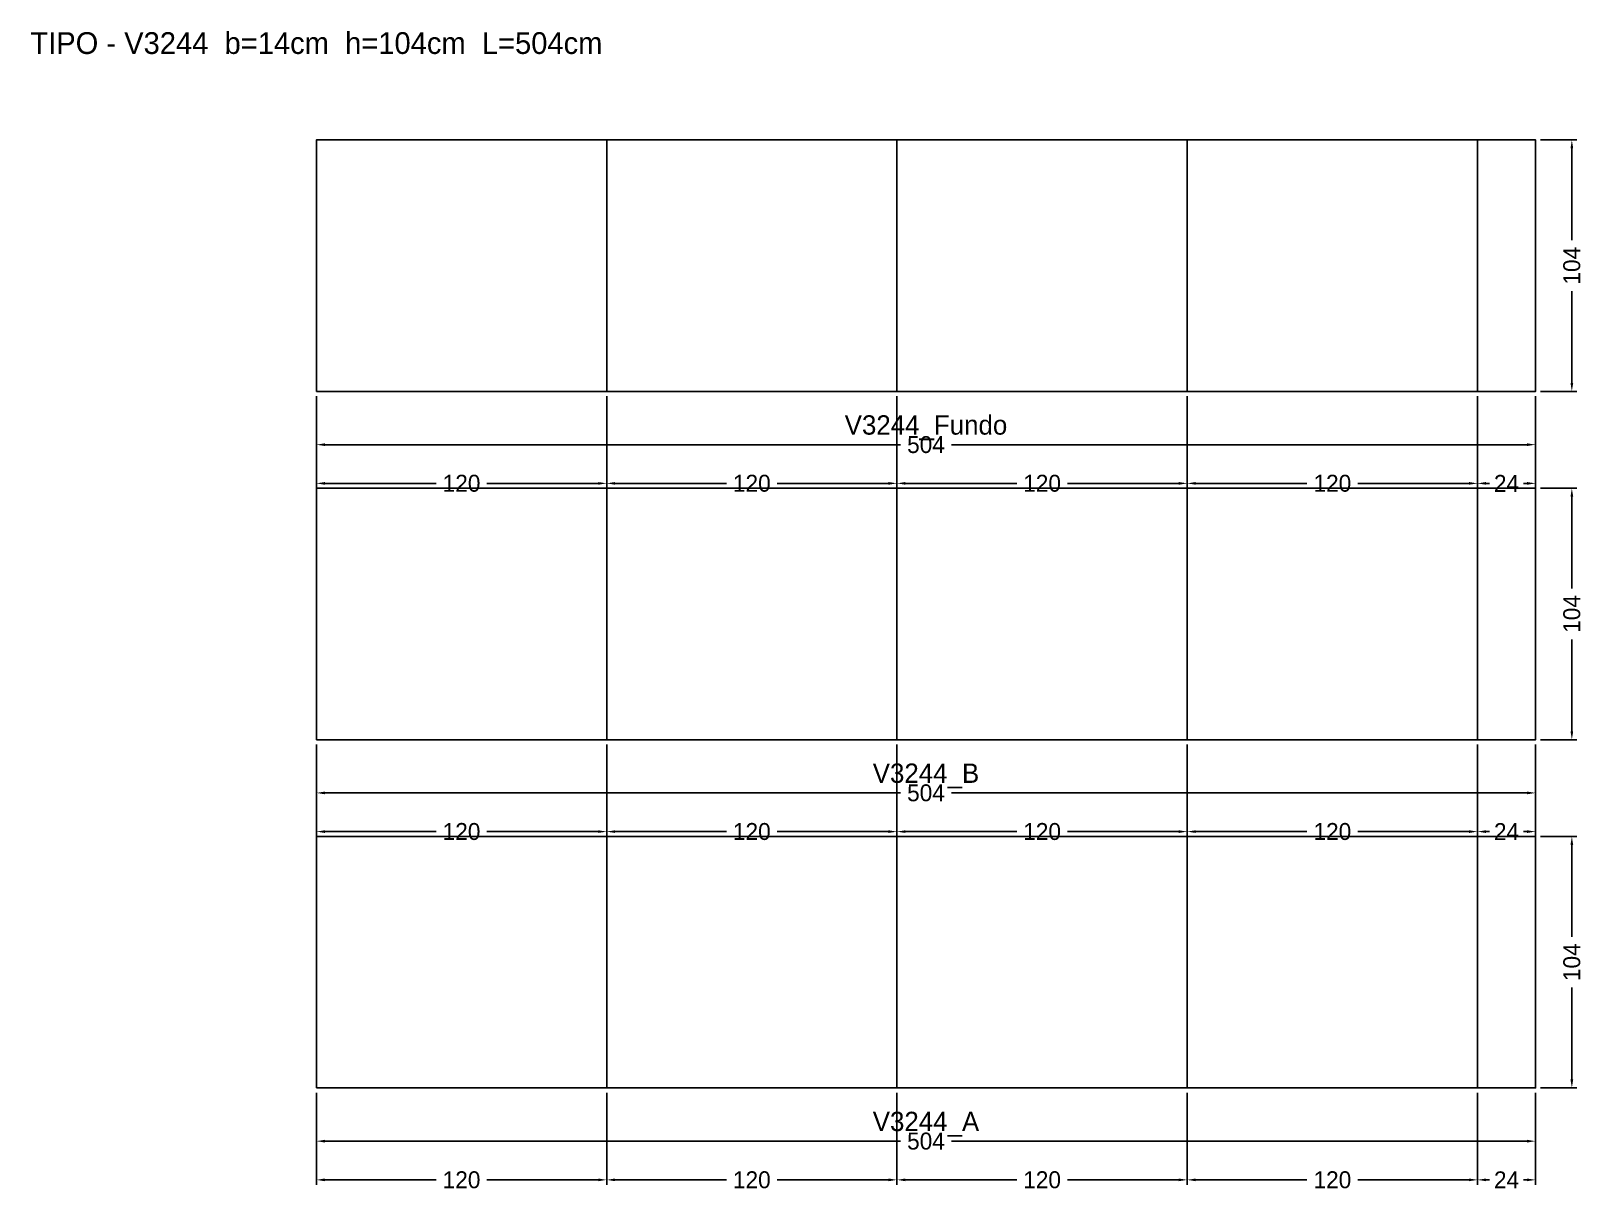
# Model space of a CAD drawing. Header units: metres. Extents: x -118 to 524, y -43 to 437.
import ezdxf

# ---------------------------------------------------------------- set-up
doc = ezdxf.new("R2010")
doc.units = ezdxf.units.M
for name, color, linetype in [('COTA', 3, 'Continuous'), ('NOMENCLATURA', 2, 'Continuous'), ('Paineis', 7, 'Continuous'), ('Texto Secao', 2, 'Continuous')]:
    doc.layers.add(name, color=color, linetype=linetype)
doc.dimstyles.new('COTA_VIG', dxfattribs={"dimtxt": 7, "dimasz": 3.5, "dimexe": 2, "dimexo": 2, "dimgap": 1.5, "dimtad": 1, "dimdec": 1, "dimcen": 2.5, "dimclrd": 3, "dimclre": 3, "dimclrt": 3, "dimazin": 3, "dimtfac": 1, "dimtmove": 0, "dimatfit": 3})

# ---------------------------------------------------------------- blocks, each defined once
blk = doc.blocks.new('_CLOSEDFILLED')
at = {"color": 0, "linetype": 'BYBLOCK'}
blk.add_solid([(-1, 0.16), (0, 0), (-1, -0.16)], dxfattribs=at)
blk = doc.blocks.new('*D1')
at = {"color": 3}
for p, q in [((0, -2), (0, -24)), ((504, -2), (504, -24)), ((3.5, -22), (241.5, -22)), ((262.5, -22), (500.5, -22))]:
    blk.add_line(p, q, dxfattribs=at)
at = {"layer": 'Defpoints'}
for p in [(0, 0), (504, 0), (0, -22)]:
    blk.add_point(p, dxfattribs=at)
at = {"layer": 'COTA', "color": 3, "xscale": 3.5, "yscale": 3.5, "rotation": 180}
blk.add_blockref('_CLOSEDFILLED', (0, -22), dxfattribs=at)
at = {"layer": 'COTA', "color": 3, "xscale": 3.5, "yscale": 3.5}
blk.add_blockref('_CLOSEDFILLED', (504, -22), dxfattribs=at)
at = {"layer": 'COTA', "color": 3, "insert": (252, -22), "char_height": 7, "attachment_point": 5}
blk.add_mtext('504', dxfattribs=at)
blk = doc.blocks.new('*D2')
at = {"color": 3}
for p, q in [((0, -2), (0, -40)), ((120, -2), (120, -40)), ((3.5, -38), (49.5, -38)), ((70.5, -38), (116.5, -38))]:
    blk.add_line(p, q, dxfattribs=at)
at = {"layer": 'Defpoints'}
for p in [(0, 0), (120, 0), (0, -38)]:
    blk.add_point(p, dxfattribs=at)
at = {"layer": 'COTA', "color": 3, "xscale": 3.5, "yscale": 3.5, "rotation": 180}
blk.add_blockref('_CLOSEDFILLED', (0, -38), dxfattribs=at)
at = {"layer": 'COTA', "color": 3, "xscale": 3.5, "yscale": 3.5}
blk.add_blockref('_CLOSEDFILLED', (120, -38), dxfattribs=at)
at = {"layer": 'COTA', "color": 3, "insert": (60, -38), "char_height": 7, "attachment_point": 5}
blk.add_mtext('120', dxfattribs=at)
blk = doc.blocks.new('*D3')
at = {"color": 3}
for p, q in [((120, -2), (120, -40)), ((240, -2), (240, -40)), ((123.5, -38), (169.5, -38)), ((190.5, -38), (236.5, -38))]:
    blk.add_line(p, q, dxfattribs=at)
at = {"layer": 'Defpoints'}
for p in [(120, 0), (240, 0), (120, -38)]:
    blk.add_point(p, dxfattribs=at)
at = {"layer": 'COTA', "color": 3, "xscale": 3.5, "yscale": 3.5, "rotation": 180}
blk.add_blockref('_CLOSEDFILLED', (120, -38), dxfattribs=at)
at = {"layer": 'COTA', "color": 3, "xscale": 3.5, "yscale": 3.5}
blk.add_blockref('_CLOSEDFILLED', (240, -38), dxfattribs=at)
at = {"layer": 'COTA', "color": 3, "insert": (180, -38), "char_height": 7, "attachment_point": 5}
blk.add_mtext('120', dxfattribs=at)
blk = doc.blocks.new('*D4')
at = {"color": 3}
for p, q in [((240, -2), (240, -40)), ((360, -2), (360, -40)), ((243.5, -38), (289.5, -38)), ((310.5, -38), (356.5, -38))]:
    blk.add_line(p, q, dxfattribs=at)
at = {"layer": 'Defpoints'}
for p in [(240, 0), (360, 0), (240, -38)]:
    blk.add_point(p, dxfattribs=at)
at = {"layer": 'COTA', "color": 3, "xscale": 3.5, "yscale": 3.5, "rotation": 180}
blk.add_blockref('_CLOSEDFILLED', (240, -38), dxfattribs=at)
at = {"layer": 'COTA', "color": 3, "xscale": 3.5, "yscale": 3.5}
blk.add_blockref('_CLOSEDFILLED', (360, -38), dxfattribs=at)
at = {"layer": 'COTA', "color": 3, "insert": (300, -38), "char_height": 7, "attachment_point": 5}
blk.add_mtext('120', dxfattribs=at)
blk = doc.blocks.new('*D5')
at = {"color": 3}
for p, q in [((360, -2), (360, -40)), ((480, -2), (480, -40)), ((363.5, -38), (409.5, -38)), ((430.5, -38), (476.5, -38))]:
    blk.add_line(p, q, dxfattribs=at)
at = {"layer": 'Defpoints'}
for p in [(360, 0), (480, 0), (360, -38)]:
    blk.add_point(p, dxfattribs=at)
at = {"layer": 'COTA', "color": 3, "xscale": 3.5, "yscale": 3.5, "rotation": 180}
blk.add_blockref('_CLOSEDFILLED', (360, -38), dxfattribs=at)
at = {"layer": 'COTA', "color": 3, "xscale": 3.5, "yscale": 3.5}
blk.add_blockref('_CLOSEDFILLED', (480, -38), dxfattribs=at)
at = {"layer": 'COTA', "color": 3, "insert": (420, -38), "char_height": 7, "attachment_point": 5}
blk.add_mtext('120', dxfattribs=at)
blk = doc.blocks.new('*D6')
at = {"color": 3}
for p, q in [((480, -2), (480, -40)), ((504, -2), (504, -40)), ((483.5, -38), (485, -38)), ((499, -38), (500.5, -38))]:
    blk.add_line(p, q, dxfattribs=at)
at = {"layer": 'Defpoints'}
for p in [(480, 0), (504, 0), (480, -38)]:
    blk.add_point(p, dxfattribs=at)
at = {"layer": 'COTA', "color": 3, "xscale": 3.5, "yscale": 3.5, "rotation": 180}
blk.add_blockref('_CLOSEDFILLED', (480, -38), dxfattribs=at)
at = {"layer": 'COTA', "color": 3, "xscale": 3.5, "yscale": 3.5}
blk.add_blockref('_CLOSEDFILLED', (504, -38), dxfattribs=at)
at = {"layer": 'COTA', "color": 3, "insert": (492, -38), "char_height": 7, "attachment_point": 5}
blk.add_mtext('24', dxfattribs=at)
blk = doc.blocks.new('*D7')
at = {"color": 3}
for p, q in [((506, 104), (521, 104)), ((519, 62.5), (519, 100.5)), ((519, 3.5), (519, 41.5)), ((506, 0), (521, 0))]:
    blk.add_line(p, q, dxfattribs=at)
at = {"layer": 'Defpoints'}
for p in [(504, 104), (504, 0), (519, 0)]:
    blk.add_point(p, dxfattribs=at)
at = {"layer": 'COTA', "color": 3, "xscale": 3.5, "yscale": 3.5}
for p, rotation in [((519, 104), 90), ((519, 0), 270)]:
    blk.add_blockref('_CLOSEDFILLED', p, dxfattribs=dict(at, rotation=rotation))
at = {"layer": 'COTA', "color": 3, "insert": (519, 52), "char_height": 7, "attachment_point": 5, "rotation": 90}
blk.add_mtext('104', dxfattribs=at)
blk = doc.blocks.new('*D8')
at = {"color": 3}
for p, q in [((0, 142), (0, 120)), ((504, 142), (504, 120)), ((3.5, 122), (241.5, 122)), ((262.5, 122), (500.5, 122))]:
    blk.add_line(p, q, dxfattribs=at)
at = {"layer": 'Defpoints'}
for p in [(0, 144), (504, 144), (0, 122)]:
    blk.add_point(p, dxfattribs=at)
at = {"layer": 'COTA', "color": 3, "xscale": 3.5, "yscale": 3.5, "rotation": 180}
blk.add_blockref('_CLOSEDFILLED', (0, 122), dxfattribs=at)
at = {"layer": 'COTA', "color": 3, "xscale": 3.5, "yscale": 3.5}
blk.add_blockref('_CLOSEDFILLED', (504, 122), dxfattribs=at)
at = {"layer": 'COTA', "color": 3, "insert": (252, 122), "char_height": 7, "attachment_point": 5}
blk.add_mtext('504', dxfattribs=at)
blk = doc.blocks.new('*D9')
at = {"color": 3}
for p, q in [((0, 142), (0, 104)), ((120, 142), (120, 104)), ((3.5, 106), (49.5, 106)), ((70.5, 106), (116.5, 106))]:
    blk.add_line(p, q, dxfattribs=at)
at = {"layer": 'Defpoints'}
for p in [(0, 144), (120, 144), (0, 106)]:
    blk.add_point(p, dxfattribs=at)
at = {"layer": 'COTA', "color": 3, "xscale": 3.5, "yscale": 3.5, "rotation": 180}
blk.add_blockref('_CLOSEDFILLED', (0, 106), dxfattribs=at)
at = {"layer": 'COTA', "color": 3, "xscale": 3.5, "yscale": 3.5}
blk.add_blockref('_CLOSEDFILLED', (120, 106), dxfattribs=at)
at = {"layer": 'COTA', "color": 3, "insert": (60, 106), "char_height": 7, "attachment_point": 5}
blk.add_mtext('120', dxfattribs=at)
blk = doc.blocks.new('*D10')
at = {"color": 3}
for p, q in [((120, 142), (120, 104)), ((240, 142), (240, 104)), ((123.5, 106), (169.5, 106)), ((190.5, 106), (236.5, 106))]:
    blk.add_line(p, q, dxfattribs=at)
at = {"layer": 'Defpoints'}
for p in [(120, 144), (240, 144), (120, 106)]:
    blk.add_point(p, dxfattribs=at)
at = {"layer": 'COTA', "color": 3, "xscale": 3.5, "yscale": 3.5, "rotation": 180}
blk.add_blockref('_CLOSEDFILLED', (120, 106), dxfattribs=at)
at = {"layer": 'COTA', "color": 3, "xscale": 3.5, "yscale": 3.5}
blk.add_blockref('_CLOSEDFILLED', (240, 106), dxfattribs=at)
at = {"layer": 'COTA', "color": 3, "insert": (180, 106), "char_height": 7, "attachment_point": 5}
blk.add_mtext('120', dxfattribs=at)
blk = doc.blocks.new('*D11')
at = {"color": 3}
for p, q in [((240, 142), (240, 104)), ((360, 142), (360, 104)), ((243.5, 106), (289.5, 106)), ((310.5, 106), (356.5, 106))]:
    blk.add_line(p, q, dxfattribs=at)
at = {"layer": 'Defpoints'}
for p in [(240, 144), (360, 144), (240, 106)]:
    blk.add_point(p, dxfattribs=at)
at = {"layer": 'COTA', "color": 3, "xscale": 3.5, "yscale": 3.5, "rotation": 180}
blk.add_blockref('_CLOSEDFILLED', (240, 106), dxfattribs=at)
at = {"layer": 'COTA', "color": 3, "xscale": 3.5, "yscale": 3.5}
blk.add_blockref('_CLOSEDFILLED', (360, 106), dxfattribs=at)
at = {"layer": 'COTA', "color": 3, "insert": (300, 106), "char_height": 7, "attachment_point": 5}
blk.add_mtext('120', dxfattribs=at)
blk = doc.blocks.new('*D12')
at = {"color": 3}
for p, q in [((360, 142), (360, 104)), ((480, 142), (480, 104)), ((363.5, 106), (409.5, 106)), ((430.5, 106), (476.5, 106))]:
    blk.add_line(p, q, dxfattribs=at)
at = {"layer": 'Defpoints'}
for p in [(360, 144), (480, 144), (360, 106)]:
    blk.add_point(p, dxfattribs=at)
at = {"layer": 'COTA', "color": 3, "xscale": 3.5, "yscale": 3.5, "rotation": 180}
blk.add_blockref('_CLOSEDFILLED', (360, 106), dxfattribs=at)
at = {"layer": 'COTA', "color": 3, "xscale": 3.5, "yscale": 3.5}
blk.add_blockref('_CLOSEDFILLED', (480, 106), dxfattribs=at)
at = {"layer": 'COTA', "color": 3, "insert": (420, 106), "char_height": 7, "attachment_point": 5}
blk.add_mtext('120', dxfattribs=at)
blk = doc.blocks.new('*D13')
at = {"color": 3}
for p, q in [((480, 142), (480, 104)), ((504, 142), (504, 104)), ((483.5, 106), (485, 106)), ((499, 106), (500.5, 106))]:
    blk.add_line(p, q, dxfattribs=at)
at = {"layer": 'Defpoints'}
for p in [(480, 144), (504, 144), (480, 106)]:
    blk.add_point(p, dxfattribs=at)
at = {"layer": 'COTA', "color": 3, "xscale": 3.5, "yscale": 3.5, "rotation": 180}
blk.add_blockref('_CLOSEDFILLED', (480, 106), dxfattribs=at)
at = {"layer": 'COTA', "color": 3, "xscale": 3.5, "yscale": 3.5}
blk.add_blockref('_CLOSEDFILLED', (504, 106), dxfattribs=at)
at = {"layer": 'COTA', "color": 3, "insert": (492, 106), "char_height": 7, "attachment_point": 5}
blk.add_mtext('24', dxfattribs=at)
blk = doc.blocks.new('*D14')
at = {"color": 3}
for p, q in [((506, 248), (521, 248)), ((519, 206.5), (519, 244.5)), ((519, 147.5), (519, 185.5)), ((506, 144), (521, 144))]:
    blk.add_line(p, q, dxfattribs=at)
at = {"layer": 'Defpoints'}
for p in [(504, 248), (504, 144), (519, 144)]:
    blk.add_point(p, dxfattribs=at)
at = {"layer": 'COTA', "color": 3, "xscale": 3.5, "yscale": 3.5}
for p, rotation in [((519, 248), 90), ((519, 144), 270)]:
    blk.add_blockref('_CLOSEDFILLED', p, dxfattribs=dict(at, rotation=rotation))
at = {"layer": 'COTA', "color": 3, "insert": (519, 196), "char_height": 7, "attachment_point": 5, "rotation": 90}
blk.add_mtext('104', dxfattribs=at)
blk = doc.blocks.new('*D15')
at = {"color": 3}
for p, q in [((0, 286), (0, 264)), ((504, 286), (504, 264)), ((3.5, 266), (241.5, 266)), ((262.5, 266), (500.5, 266))]:
    blk.add_line(p, q, dxfattribs=at)
at = {"layer": 'Defpoints'}
for p in [(0, 288), (504, 288), (0, 266)]:
    blk.add_point(p, dxfattribs=at)
at = {"layer": 'COTA', "color": 3, "xscale": 3.5, "yscale": 3.5, "rotation": 180}
blk.add_blockref('_CLOSEDFILLED', (0, 266), dxfattribs=at)
at = {"layer": 'COTA', "color": 3, "xscale": 3.5, "yscale": 3.5}
blk.add_blockref('_CLOSEDFILLED', (504, 266), dxfattribs=at)
at = {"layer": 'COTA', "color": 3, "insert": (252, 266), "char_height": 7, "attachment_point": 5}
blk.add_mtext('504', dxfattribs=at)
blk = doc.blocks.new('*D16')
at = {"color": 3}
for p, q in [((0, 286), (0, 248)), ((120, 286), (120, 248)), ((3.5, 250), (49.5, 250)), ((70.5, 250), (116.5, 250))]:
    blk.add_line(p, q, dxfattribs=at)
at = {"layer": 'Defpoints'}
for p in [(0, 288), (120, 288), (0, 250)]:
    blk.add_point(p, dxfattribs=at)
at = {"layer": 'COTA', "color": 3, "xscale": 3.5, "yscale": 3.5, "rotation": 180}
blk.add_blockref('_CLOSEDFILLED', (0, 250), dxfattribs=at)
at = {"layer": 'COTA', "color": 3, "xscale": 3.5, "yscale": 3.5}
blk.add_blockref('_CLOSEDFILLED', (120, 250), dxfattribs=at)
at = {"layer": 'COTA', "color": 3, "insert": (60, 250), "char_height": 7, "attachment_point": 5}
blk.add_mtext('120', dxfattribs=at)
blk = doc.blocks.new('*D17')
at = {"color": 3}
for p, q in [((120, 286), (120, 248)), ((240, 286), (240, 248)), ((123.5, 250), (169.5, 250)), ((190.5, 250), (236.5, 250))]:
    blk.add_line(p, q, dxfattribs=at)
at = {"layer": 'Defpoints'}
for p in [(120, 288), (240, 288), (120, 250)]:
    blk.add_point(p, dxfattribs=at)
at = {"layer": 'COTA', "color": 3, "xscale": 3.5, "yscale": 3.5, "rotation": 180}
blk.add_blockref('_CLOSEDFILLED', (120, 250), dxfattribs=at)
at = {"layer": 'COTA', "color": 3, "xscale": 3.5, "yscale": 3.5}
blk.add_blockref('_CLOSEDFILLED', (240, 250), dxfattribs=at)
at = {"layer": 'COTA', "color": 3, "insert": (180, 250), "char_height": 7, "attachment_point": 5}
blk.add_mtext('120', dxfattribs=at)
blk = doc.blocks.new('*D18')
at = {"color": 3}
for p, q in [((240, 286), (240, 248)), ((360, 286), (360, 248)), ((243.5, 250), (289.5, 250)), ((310.5, 250), (356.5, 250))]:
    blk.add_line(p, q, dxfattribs=at)
at = {"layer": 'Defpoints'}
for p in [(240, 288), (360, 288), (240, 250)]:
    blk.add_point(p, dxfattribs=at)
at = {"layer": 'COTA', "color": 3, "xscale": 3.5, "yscale": 3.5, "rotation": 180}
blk.add_blockref('_CLOSEDFILLED', (240, 250), dxfattribs=at)
at = {"layer": 'COTA', "color": 3, "xscale": 3.5, "yscale": 3.5}
blk.add_blockref('_CLOSEDFILLED', (360, 250), dxfattribs=at)
at = {"layer": 'COTA', "color": 3, "insert": (300, 250), "char_height": 7, "attachment_point": 5}
blk.add_mtext('120', dxfattribs=at)
blk = doc.blocks.new('*D19')
at = {"color": 3}
for p, q in [((360, 286), (360, 248)), ((480, 286), (480, 248)), ((363.5, 250), (409.5, 250)), ((430.5, 250), (476.5, 250))]:
    blk.add_line(p, q, dxfattribs=at)
at = {"layer": 'Defpoints'}
for p in [(360, 288), (480, 288), (360, 250)]:
    blk.add_point(p, dxfattribs=at)
at = {"layer": 'COTA', "color": 3, "xscale": 3.5, "yscale": 3.5, "rotation": 180}
blk.add_blockref('_CLOSEDFILLED', (360, 250), dxfattribs=at)
at = {"layer": 'COTA', "color": 3, "xscale": 3.5, "yscale": 3.5}
blk.add_blockref('_CLOSEDFILLED', (480, 250), dxfattribs=at)
at = {"layer": 'COTA', "color": 3, "insert": (420, 250), "char_height": 7, "attachment_point": 5}
blk.add_mtext('120', dxfattribs=at)
blk = doc.blocks.new('*D20')
at = {"color": 3}
for p, q in [((480, 286), (480, 248)), ((504, 286), (504, 248)), ((483.5, 250), (485, 250)), ((499, 250), (500.5, 250))]:
    blk.add_line(p, q, dxfattribs=at)
at = {"layer": 'Defpoints'}
for p in [(480, 288), (504, 288), (480, 250)]:
    blk.add_point(p, dxfattribs=at)
at = {"layer": 'COTA', "color": 3, "xscale": 3.5, "yscale": 3.5, "rotation": 180}
blk.add_blockref('_CLOSEDFILLED', (480, 250), dxfattribs=at)
at = {"layer": 'COTA', "color": 3, "xscale": 3.5, "yscale": 3.5}
blk.add_blockref('_CLOSEDFILLED', (504, 250), dxfattribs=at)
at = {"layer": 'COTA', "color": 3, "insert": (492, 250), "char_height": 7, "attachment_point": 5}
blk.add_mtext('24', dxfattribs=at)
blk = doc.blocks.new('*D21')
at = {"color": 3}
for p, q in [((506, 392), (521, 392)), ((519, 350.5), (519, 388.5)), ((519, 291.5), (519, 329.5)), ((506, 288), (521, 288))]:
    blk.add_line(p, q, dxfattribs=at)
at = {"layer": 'Defpoints'}
for p in [(504, 392), (504, 288), (519, 288)]:
    blk.add_point(p, dxfattribs=at)
at = {"layer": 'COTA', "color": 3, "xscale": 3.5, "yscale": 3.5}
for p, rotation in [((519, 392), 90), ((519, 288), 270)]:
    blk.add_blockref('_CLOSEDFILLED', p, dxfattribs=dict(at, rotation=rotation))
at = {"layer": 'COTA', "color": 3, "insert": (519, 340), "char_height": 7, "attachment_point": 5, "rotation": 90}
blk.add_mtext('104', dxfattribs=at)

msp = doc.modelspace()

# ---------------------------------------------------------------- linework, layer by layer
at = {"layer": 'Paineis'}
for points in [[(0, 288), (120, 288), (120, 392), (0, 392)], [(120, 288), (240, 288), (240, 392), (120, 392)], [(240, 288), (360, 288), (360, 392), (240, 392)], [(360, 288), (480, 288), (480, 392), (360, 392)], [(480, 288), (504, 288), (504, 392), (480, 392)], [(0, 144), (120, 144), (120, 248), (0, 248)], [(120, 144), (240, 144), (240, 248), (120, 248)], [(240, 144), (360, 144), (360, 248), (240, 248)], [(360, 144), (480, 144), (480, 248), (360, 248)], [(480, 144), (504, 144), (504, 248), (480, 248)], [(0, 0), (120, 0), (120, 104), (0, 104)], [(120, 0), (240, 0), (240, 104), (120, 104)], [(240, 0), (360, 0), (360, 104), (240, 104)], [(360, 0), (480, 0), (480, 104), (360, 104)], [(480, 0), (504, 0), (504, 104), (480, 104)]]:
    msp.add_lwpolyline(points, close=True, dxfattribs=at)

# ---------------------------------------------------------------- texts
at = {"layer": 'NOMENCLATURA', "insert": (0, 432), "char_height": 9, "width": 524, "attachment_point": 5}
msp.add_mtext('TIPO - V3244  b=14cm  h=104cm  L=504cm', dxfattribs=at)
at = {"layer": 'Texto Secao', "char_height": 8, "width": 524, "attachment_point": 5}
for s, insert in [('V3244_Fundo', (252, 273)), ('V3244_B', (252, 129)), ('V3244_A', (252, -15))]:
    msp.add_mtext(s, dxfattribs=dict(at, insert=insert))

# ---------------------------------------------------------------- dimensions: what is measured, and where the dimension line sits
at = {"layer": 'COTA'}
for base, p1, p2, picture, middle in [((519, 288), (504, 288), (504, 392), '*D21', (519, 340)), ((519, 144), (504, 144), (504, 248), '*D14', (519, 196)), ((519, 0), (504, 0), (504, 104), '*D7', (519, 52))]:
    dim = msp.add_linear_dim(base=base, p1=p1, p2=p2, angle=90, dimstyle='COTA_VIG', dxfattribs=at)
    dim.commit()
    dim.dimension.update_dxf_attribs({"geometry": picture, "text_midpoint": middle})
for base, p1, p2, picture, middle in [((0, 266), (0, 288), (504, 288), '*D15', (252, 266)), ((0, 250), (0, 288), (120, 288), '*D16', (60, 250)), ((120, 250), (120, 288), (240, 288), '*D17', (180, 250)), ((240, 250), (240, 288), (360, 288), '*D18', (300, 250)), ((360, 250), (360, 288), (480, 288), '*D19', (420, 250)), ((480, 250), (480, 288), (504, 288), '*D20', (492, 250)), ((0, 122), (0, 144), (504, 144), '*D8', (252, 122)), ((0, 106), (0, 144), (120, 144), '*D9', (60, 106)), ((120, 106), (120, 144), (240, 144), '*D10', (180, 106)), ((240, 106), (240, 144), (360, 144), '*D11', (300, 106)), ((360, 106), (360, 144), (480, 144), '*D12', (420, 106)), ((480, 106), (480, 144), (504, 144), '*D13', (492, 106)), ((0, -22), (0, 0), (504, 0), '*D1', (252, -22)), ((0, -38), (0, 0), (120, 0), '*D2', (60, -38)), ((120, -38), (120, 0), (240, 0), '*D3', (180, -38)), ((240, -38), (240, 0), (360, 0), '*D4', (300, -38)), ((360, -38), (360, 0), (480, 0), '*D5', (420, -38)), ((480, -38), (480, 0), (504, 0), '*D6', (492, -38))]:
    dim = msp.add_linear_dim(base=base, p1=p1, p2=p2, dimstyle='COTA_VIG', dxfattribs=at)
    dim.commit()
    dim.dimension.update_dxf_attribs({"geometry": picture, "text_midpoint": middle})

doc.saveas('drawing.dxf')
